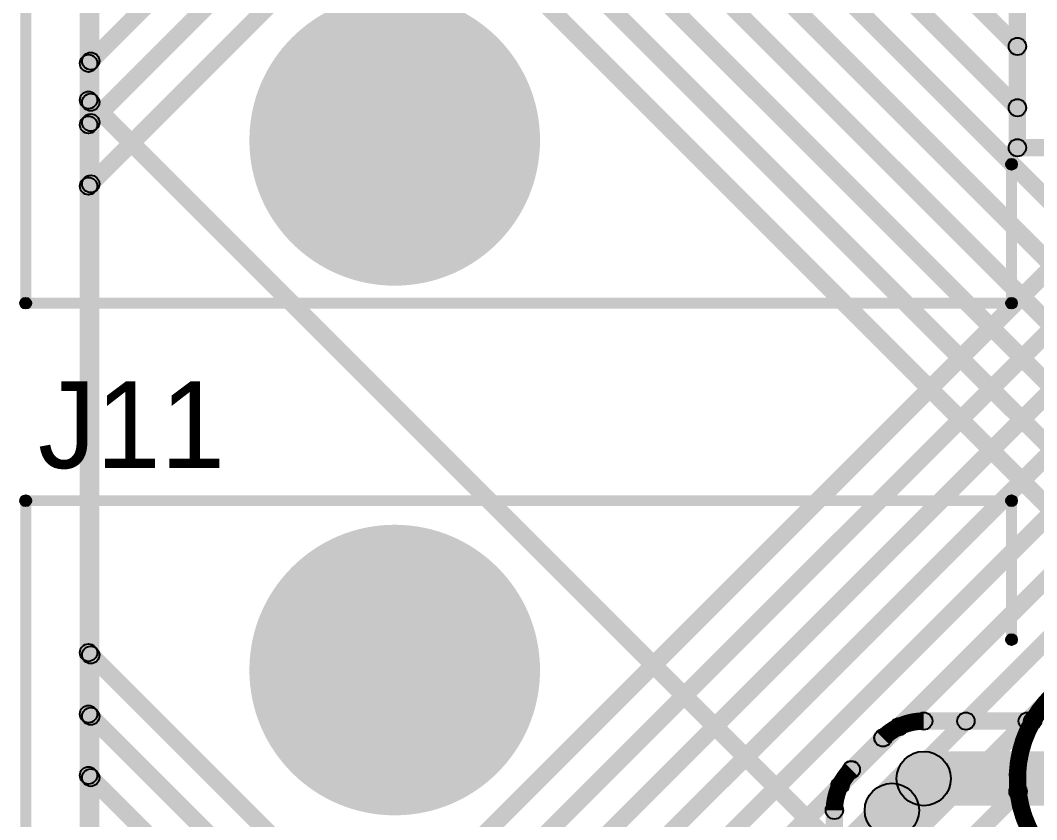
# Model space of a CAD drawing. Header units: millimetres. Extents: x 0.01 to 3.4, y 0.01 to 2.05.
# Drawn here: x 0.0066 to 0.4747, y 0.7211 to 1.0893 of the extents above; entities that cross this region are included whole.
import ezdxf

# ---------------------------------------------------------------- set-up
doc = ezdxf.new("R2010")
doc.units = ezdxf.units.MM
doc.header["$MEASUREMENT"] = 0
for name, color, linetype in [('BottomLayer', 5, 'Continuous'), ('BottomSolder', 6, 'Continuous'), ('PadHoleLayer', 156, 'Continuous'), ('TopLayer', 1, 'Continuous'), ('TopOverlay', 2, 'Continuous'), ('TopSolder', 216, 'Continuous')]:
    doc.layers.add(name, color=color, linetype=linetype)

# ---------------------------------------------------------------- blocks, each defined once
blk = doc.blocks.new('0705510040_1')
at = {"layer": 'BottomSolder'}
h = blk.add_hatch(color=6, dxfattribs=at)
edge = h.paths.add_edge_path()
edge.add_arc((-0.275, -0.17008), 0.004, 0, 360)
at = {"layer": 'PadHoleLayer'}
h = blk.add_hatch(color=156, dxfattribs=at)
edge = h.paths.add_edge_path()
edge.add_arc((-0.275, -0.17008), 0.06693, 0, 360)
at = {"layer": 'TopOverlay'}
h = blk.add_hatch(color=2, dxfattribs=at)
edge = h.paths.add_edge_path()
edge.add_arc((-0.353, 0.114), 0.0025, 0, 360)
h = blk.add_hatch(color=2, dxfattribs=at)
edge = h.paths.add_edge_path()
edge.add_arc((-0.353, 0.114), 0.0025, 0, 360)
for points in [[(-0.3505, -0.34), (-0.3555, -0.34), (-0.3555, 0.114), (-0.3505, 0.114)], [(-0.289, 0.1165), (-0.289, 0.1115), (-0.353, 0.1115), (-0.353, 0.1165)], [(0.4, -0.3375), (0.4, -0.3425), (-0.353, -0.3425), (-0.353, -0.3375)]]:
    blk.add_hatch(color=2, dxfattribs=at).paths.add_polyline_path(points)
h = blk.add_hatch(color=2, dxfattribs=at)
edge = h.paths.add_edge_path()
edge.add_arc((-0.289, 0.114), 0.0025, 0, 360)
h = blk.add_hatch(color=2, dxfattribs=at)
edge = h.paths.add_edge_path()
edge.add_arc((-0.353, -0.34), 0.0025, 0, 360)
h = blk.add_hatch(color=2, dxfattribs=at)
edge = h.paths.add_edge_path()
edge.add_arc((-0.353, -0.34), 0.0025, 0, 360)
at = {"layer": 'TopSolder'}
h = blk.add_hatch(color=216, dxfattribs=at)
edge = h.paths.add_edge_path()
edge.add_arc((-0.275, -0.17008), 0.004, 0, 360)
at = {"layer": 'TopOverlay'}
for centre in [(-0.353, 0.114), (-0.353, 0.114), (-0.289, 0.114), (-0.353, -0.34), (-0.353, -0.34)]:
    blk.add_circle(centre, 0.0025, dxfattribs=at)
blk = doc.blocks.new('0705510042_2')
at = {"layer": 'BottomSolder'}
h = blk.add_hatch(color=6, dxfattribs=at)
edge = h.paths.add_edge_path()
edge.add_arc((0.222, 0.11792), 0.004, 0, 360)
at = {"layer": 'PadHoleLayer'}
h = blk.add_hatch(color=156, dxfattribs=at)
edge = h.paths.add_edge_path()
edge.add_arc((0.222, 0.11792), 0.06693, 0, 360)
at = {"layer": 'TopOverlay'}
h = blk.add_hatch(color=2, dxfattribs=at)
edge = h.paths.add_edge_path()
edge.add_arc((0.233, 0.402), 0.0025, 0, 360)
for points in [[(0.297, 0.4045), (0.297, 0.3995), (0.233, 0.3995), (0.233, 0.4045)], [(0.2995, -0.052), (0.2945, -0.052), (0.2945, 0.402), (0.2995, 0.402)], [(0.297, -0.0495), (0.297, -0.0545), (-0.656, -0.0545), (-0.656, -0.0495)]]:
    blk.add_hatch(color=2, dxfattribs=at).paths.add_polyline_path(points)
h = blk.add_hatch(color=2, dxfattribs=at)
edge = h.paths.add_edge_path()
edge.add_arc((0.297, 0.402), 0.0025, 0, 360)
h = blk.add_hatch(color=2, dxfattribs=at)
edge = h.paths.add_edge_path()
edge.add_arc((0.297, 0.402), 0.0025, 0, 360)
h = blk.add_hatch(color=2, dxfattribs=at)
edge = h.paths.add_edge_path()
edge.add_arc((0.297, -0.052), 0.0025, 0, 360)
h = blk.add_hatch(color=2, dxfattribs=at)
edge = h.paths.add_edge_path()
edge.add_arc((0.297, -0.052), 0.0025, 0, 360)
at = {"layer": 'TopSolder'}
h = blk.add_hatch(color=216, dxfattribs=at)
edge = h.paths.add_edge_path()
edge.add_arc((0.222, 0.11792), 0.004, 0, 360)
at = {"layer": 'TopOverlay'}
for centre in [(0.233, 0.402), (0.297, 0.402), (0.297, 0.402), (0.297, -0.052), (0.297, -0.052)]:
    blk.add_circle(centre, 0.0025, dxfattribs=at)

msp = doc.modelspace()

# ---------------------------------------------------------------- hatches: boundary and pattern name
at = {"layer": 'BottomLayer'}
for points in [[(0.043, 0.036), (0.035, 0.036), (0.035, 1.965), (0.043, 1.965)], [(0.03617, 1.50127), (0.04183, 1.50693), (0.46862, 1.08014), (0.46296, 1.07448)], [(0.04183, 1.06769), (0.03617, 1.07335), (0.46531, 1.50249), (0.47097, 1.49683)], [(0.03617, 1.47299), (0.04183, 1.47864), (0.46862, 1.05186), (0.46296, 1.0462)], [(0.04183, 1.03941), (0.03617, 1.04507), (0.46464, 1.47354), (0.4703, 1.46788)], [(0.04183, 1.01113), (0.03617, 1.01678), (0.47387, 1.45449), (0.47953, 1.44883)], [(0.03617, 1.4447), (0.04183, 1.45036), (0.69899, 0.7932), (0.69333, 0.78754)], [(0.03617, 1.41642), (0.04183, 1.42208), (0.6723, 0.7916), (0.66664, 0.78595)], [(0.03617, 1.38813), (0.04183, 1.39379), (0.65653, 0.77909), (0.65087, 0.77344)], [(0.03617, 1.35985), (0.04183, 1.36551), (0.64891, 0.75842), (0.64326, 0.75276)], [(0.03617, 1.33157), (0.04183, 1.33722), (0.67283, 0.70622), (0.66717, 0.70057)], [(0.03617, 1.30328), (0.04183, 1.30894), (0.67283, 0.67794), (0.66717, 0.67228)], [(0.46979, 1.03063), (0.46179, 1.03063), (0.46179, 1.13737), (0.46979, 1.13737)], [(0.04183, 0.47372), (0.03617, 0.47938), (0.61962, 1.06283), (0.62528, 1.05717)], [(0.04183, 0.41716), (0.03617, 0.42281), (0.67619, 1.06283), (0.68184, 1.05717)], [(0.04183, 0.44544), (0.03617, 0.4511), (0.6479, 1.06283), (0.65356, 1.05717)], [(0.04183, 0.38887), (0.03617, 0.39453), (0.70447, 1.06283), (0.71013, 1.05717)], [(0.03617, 1.04872), (0.04183, 1.05438), (0.47195, 0.62426), (0.46629, 0.6186)], [(0.46579, 1.02663), (0.46579, 1.03463), (0.57253, 1.03463), (0.57253, 1.02663)], [(0.04183, 0.53029), (0.03617, 0.53595), (0.53368, 1.03346), (0.53934, 1.0278)], [(0.04183, 0.50201), (0.03617, 0.50767), (0.56196, 1.03346), (0.56762, 1.0278)], [(0.04183, 0.36059), (0.03617, 0.36624), (0.70206, 1.03213), (0.70771, 1.02647)], [(0.03617, 0.79416), (0.04183, 0.79982), (0.47449, 0.36716), (0.46883, 0.36151)], [(0.04183, 0.3323), (0.03617, 0.33796), (0.47603, 0.77781), (0.48168, 0.77216)], [(0.03617, 0.76588), (0.04183, 0.77154), (0.46865, 0.34472), (0.46299, 0.33906)], [(0.03617, 0.7376), (0.04183, 0.74325), (0.47888, 0.3062), (0.47322, 0.30054)], [(0.04183, 0.30402), (0.03617, 0.30968), (0.4633, 0.7368), (0.46896, 0.73115)]]:
    msp.add_hatch(color=5, dxfattribs=at).paths.add_polyline_path(points)
h = msp.add_hatch(color=5, dxfattribs=at)
edge = h.paths.add_edge_path()
edge.add_arc((0.46579, 1.07731), 0.004, 0, 360)
h = msp.add_hatch(color=5, dxfattribs=at)
edge = h.paths.add_edge_path()
edge.add_arc((0.039, 1.07052), 0.004, 0, 360)
h = msp.add_hatch(color=5, dxfattribs=at)
edge = h.paths.add_edge_path()
edge.add_arc((0.039, 1.05155), 0.004, 0, 360)
h = msp.add_hatch(color=5, dxfattribs=at)
edge = h.paths.add_edge_path()
edge.add_arc((0.46579, 1.04903), 0.004, 0, 360)
h = msp.add_hatch(color=5, dxfattribs=at)
edge = h.paths.add_edge_path()
edge.add_arc((0.039, 1.04224), 0.004, 0, 360)
h = msp.add_hatch(color=5, dxfattribs=at)
edge = h.paths.add_edge_path()
edge.add_arc((0.46579, 1.03063), 0.004, 0, 360)
h = msp.add_hatch(color=5, dxfattribs=at)
edge = h.paths.add_edge_path()
edge.add_arc((0.46579, 1.03063), 0.004, 0, 360)
h = msp.add_hatch(color=5, dxfattribs=at)
edge = h.paths.add_edge_path()
edge.add_arc((0.039, 1.01395), 0.004, 0, 360)
h = msp.add_hatch(color=5, dxfattribs=at)
edge = h.paths.add_edge_path()
edge.add_arc((0.039, 0.79699), 0.004, 0, 360)
h = msp.add_hatch(color=5, dxfattribs=at)
edge = h.paths.add_edge_path()
edge.add_arc((0.039, 0.76871), 0.004, 0, 360)
h = msp.add_hatch(color=5, dxfattribs=at)
edge = h.paths.add_edge_path()
edge.add_arc((0.039, 0.74042), 0.004, 0, 360)
h = msp.add_hatch(color=5, dxfattribs=at)
edge = h.paths.add_edge_path()
edge.add_arc((0.46613, 0.73398), 0.004, 0, 360)
at = {"layer": 'TopLayer'}
for points in [[(0.04198, 0.036), (0.03398, 0.036), (0.03398, 1.968), (0.04198, 1.968)], [(0.03515, 1.50229), (0.04081, 1.50795), (0.46862, 1.08014), (0.46296, 1.07448)], [(0.03515, 1.474), (0.04081, 1.47966), (0.46862, 1.05186), (0.46296, 1.0462)], [(0.03515, 1.44572), (0.04081, 1.45138), (0.66133, 0.83086), (0.65567, 0.8252)], [(0.03515, 1.41744), (0.04081, 1.42309), (0.66133, 0.80258), (0.65567, 0.79692)], [(0.04081, 1.06668), (0.03515, 1.07233), (0.36667, 1.40385), (0.37233, 1.39819)], [(0.03515, 1.38915), (0.04081, 1.39481), (0.65653, 0.77909), (0.65087, 0.77344)], [(0.04081, 1.03839), (0.03515, 1.04405), (0.36667, 1.37557), (0.37233, 1.36991)], [(0.03515, 1.36087), (0.04081, 1.36652), (0.64891, 0.75842), (0.64326, 0.75276)], [(0.04081, 1.01011), (0.03515, 1.01577), (0.36667, 1.34728), (0.37233, 1.34163)], [(0.03515, 1.33258), (0.04081, 1.33824), (0.64954, 0.72951), (0.64388, 0.72385)], [(0.03515, 1.3043), (0.04081, 1.30996), (0.62178, 0.72899), (0.61612, 0.72333)], [(0.46979, 1.03063), (0.46179, 1.03063), (0.46179, 1.13737), (0.46979, 1.13737)], [(0.04081, 0.44442), (0.03515, 0.45008), (0.70675, 1.12168), (0.71241, 1.11602)], [(0.04081, 0.47271), (0.03515, 0.47836), (0.67847, 1.12168), (0.68413, 1.11602)], [(0.04081, 0.41614), (0.03515, 0.4218), (0.70038, 1.08702), (0.70603, 1.08136)], [(0.41403, 0.76107), (0.40837, 0.76673), (0.70038, 1.05873), (0.70603, 1.05308)], [(0.03515, 1.04974), (0.04081, 1.0554), (0.38433, 0.71188), (0.37867, 0.70622)], [(0.46579, 1.02663), (0.46579, 1.03463), (0.57253, 1.03463), (0.57253, 1.02663)], [(0.04081, 0.52928), (0.03515, 0.53493), (0.53368, 1.03346), (0.53934, 1.0278)], [(0.04081, 0.50099), (0.03515, 0.50665), (0.56196, 1.03346), (0.56762, 1.0278)], [(0.44491, 0.76367), (0.43926, 0.76933), (0.70038, 1.03045), (0.70603, 1.02479)], [(0.03515, 0.79518), (0.04081, 0.80084), (0.38433, 0.45732), (0.37867, 0.45166)], [(0.4732, 0.76367), (0.46754, 0.76933), (0.47603, 0.77781), (0.48168, 0.77216)], [(0.03515, 0.7669), (0.04081, 0.77255), (0.38433, 0.42904), (0.37867, 0.42338)], [(0.42264, 0.7625), (0.42264, 0.7705), (0.47283, 0.7705), (0.47283, 0.7625)], [(0.39212, 0.7413), (0.38647, 0.74696), (0.40104, 0.76153), (0.4067, 0.75588)], [(0.42264, 0.7275), (0.42264, 0.7525), (0.51916, 0.7525), (0.51916, 0.7275)], [(0.03515, 0.73861), (0.04081, 0.74427), (0.38433, 0.40075), (0.37867, 0.3951)], [(0.41684, 0.71652), (0.39916, 0.73419), (0.41381, 0.74884), (0.43148, 0.73116)], [(0.04081, 0.38785), (0.03515, 0.39351), (0.38127, 0.73963), (0.38693, 0.73397)], [(0.3855, 0.208), (0.3775, 0.208), (0.3775, 0.72536), (0.3855, 0.72536)], [(0.4205, 0.208), (0.3955, 0.208), (0.3955, 0.72536), (0.4205, 0.72536)]]:
    msp.add_hatch(color=1, dxfattribs=at).paths.add_polyline_path(points)
h = msp.add_hatch(color=1, dxfattribs=at)
edge = h.paths.add_edge_path()
edge.add_arc((0.46579, 1.07731), 0.004, 0, 360)
h = msp.add_hatch(color=1, dxfattribs=at)
edge = h.paths.add_edge_path()
edge.add_arc((0.03798, 1.06951), 0.004, 0, 360)
h = msp.add_hatch(color=1, dxfattribs=at)
edge = h.paths.add_edge_path()
edge.add_arc((0.03798, 1.05257), 0.004, 0, 360)
h = msp.add_hatch(color=1, dxfattribs=at)
edge = h.paths.add_edge_path()
edge.add_arc((0.46579, 1.04903), 0.004, 0, 360)
h = msp.add_hatch(color=1, dxfattribs=at)
edge = h.paths.add_edge_path()
edge.add_arc((0.03798, 1.04122), 0.004, 0, 360)
h = msp.add_hatch(color=1, dxfattribs=at)
edge = h.paths.add_edge_path()
edge.add_arc((0.46579, 1.03063), 0.004, 0, 360)
h = msp.add_hatch(color=1, dxfattribs=at)
edge = h.paths.add_edge_path()
edge.add_arc((0.46579, 1.03063), 0.004, 0, 360)
h = msp.add_hatch(color=1, dxfattribs=at)
edge = h.paths.add_edge_path()
edge.add_arc((0.03798, 1.01294), 0.004, 0, 360)
h = msp.add_hatch(color=1, dxfattribs=at)
edge = h.paths.add_edge_path()
edge.add_arc((0.03798, 0.79801), 0.004, 0, 360)
h = msp.add_hatch(color=1, dxfattribs=at)
edge = h.paths.add_edge_path()
edge.add_arc((0.03798, 0.76973), 0.004, 0, 360)
h = msp.add_hatch(color=1, dxfattribs=at)
edge = h.paths.add_edge_path()
edge.add_arc((0.4112, 0.7639), 0.004, 0, 360)
h = msp.add_hatch(color=1, dxfattribs=at)
edge = h.paths.add_edge_path()
edge.add_arc((0.42264, 0.7665), 0.004, 0, 360)
h = msp.add_hatch(color=1, dxfattribs=at)
edge = h.paths.add_edge_path()
edge.add_arc((0.42264, 0.7665), 0.004, 0, 360)
h = msp.add_hatch(color=1, dxfattribs=at)
edge = h.paths.add_edge_path()
edge.add_arc((0.42264, 0.7665), 0.004, 0, 360)
h = msp.add_hatch(color=1, dxfattribs=at)
edge = h.paths.add_edge_path()
edge.add_arc((0.44208, 0.7665), 0.004, 0, 360)
h = msp.add_hatch(color=1, dxfattribs=at)
edge = h.paths.add_edge_path()
edge.add_arc((0.47037, 0.7665), 0.004, 0, 360)
h = msp.add_hatch(color=1, dxfattribs=at)
edge = h.paths.add_edge_path()
edge.add_arc((0.47283, 0.7665), 0.004, 0, 360)
h = msp.add_hatch(color=1, dxfattribs=at)
edge = h.paths.add_edge_path()
edge.add_arc((0.47283, 0.7665), 0.004, 0, 360)
h = msp.add_hatch(color=1, dxfattribs=at)
edge = h.paths.add_edge_path()
edge.add_arc((0.40387, 0.7587), 0.004, 0, 360)
h = msp.add_hatch(color=1, dxfattribs=at)
edge = h.paths.add_edge_path()
edge.add_arc((0.40387, 0.7587), 0.004, 0, 360)
h = msp.add_hatch(color=1, dxfattribs=at)
edge = h.paths.add_edge_path()
edge.add_arc((0.40391, 0.75874), 0.004, 0, 360)
h = msp.add_hatch(color=1, dxfattribs=at)
edge = h.paths.add_edge_path()
edge.add_arc((0.42264, 0.74), 0.0125, 0, 360)
h = msp.add_hatch(color=1, dxfattribs=at)
edge = h.paths.add_edge_path()
edge.add_arc((0.42264, 0.74), 0.0125, 0, 360)
h = msp.add_hatch(color=1, dxfattribs=at)
edge = h.paths.add_edge_path()
edge.add_arc((0.03798, 0.74144), 0.004, 0, 360)
h = msp.add_hatch(color=1, dxfattribs=at)
edge = h.paths.add_edge_path()
edge.add_arc((0.38926, 0.74409), 0.004, 0, 360)
h = msp.add_hatch(color=1, dxfattribs=at)
edge = h.paths.add_edge_path()
edge.add_arc((0.3893, 0.74413), 0.004, 0, 360)
h = msp.add_hatch(color=1, dxfattribs=at)
edge = h.paths.add_edge_path()
edge.add_arc((0.3893, 0.74413), 0.004, 0, 360)
h = msp.add_hatch(color=1, dxfattribs=at)
edge = h.paths.add_edge_path()
edge.add_arc((0.3841, 0.7368), 0.004, 0, 360)
h = msp.add_hatch(color=1, dxfattribs=at)
edge = h.paths.add_edge_path()
edge.add_arc((0.408, 0.72536), 0.0125, 0, 360)
h = msp.add_hatch(color=1, dxfattribs=at)
edge = h.paths.add_edge_path()
edge.add_arc((0.408, 0.72536), 0.0125, 0, 360)
h = msp.add_hatch(color=1, dxfattribs=at)
edge = h.paths.add_edge_path()
edge.add_arc((0.3815, 0.72536), 0.004, 0, 360)
h = msp.add_hatch(color=1, dxfattribs=at)
edge = h.paths.add_edge_path()
edge.add_arc((0.3815, 0.72536), 0.004, 0, 360)
h = msp.add_hatch(color=1, dxfattribs=at)
edge = h.paths.add_edge_path()
edge.add_arc((0.3815, 0.72536), 0.004, 0, 360)

# ---------------------------------------------------------------- linework, layer by layer
at = {"layer": 'BottomLayer', "const_width": 0.008}
msp.add_lwpolyline([(0.50049, 0.69, -1.911397), (0.57253, 0.74)], format="xyb", dxfattribs=at)
at = {"layer": 'BottomLayer'}
for centre in [(0.46579, 1.07731), (0.039, 1.07052), (0.039, 1.05155), (0.46579, 1.04903), (0.039, 1.04224), (0.46579, 1.03063), (0.46579, 1.03063), (0.039, 1.01395), (0.039, 0.79699), (0.039, 0.76871), (0.039, 0.74042), (0.46613, 0.73398)]:
    msp.add_circle(centre, 0.004, dxfattribs=at)
at = {"layer": 'TopLayer', "const_width": 0.008}
for points in [[(0.47283, 0.7665, -0.768917), (0.57253, 0.74)], [(0.40387, 0.7587, -0.199375), (0.42264, 0.7665)], [(0.40391, 0.75874, -0.198912), (0.42264, 0.7665)], [(0.3815, 0.72536, -0.199375), (0.3893, 0.74413)], [(0.3815, 0.72536, -0.198912), (0.38926, 0.74409)]]:
    msp.add_lwpolyline(points, format="xyb", dxfattribs=at)
at = {"layer": 'TopLayer'}
for centre, radius in [((0.46579, 1.07731), 0.004), ((0.03798, 1.06951), 0.004), ((0.03798, 1.05257), 0.004), ((0.46579, 1.04903), 0.004), ((0.03798, 1.04122), 0.004), ((0.46579, 1.03063), 0.004), ((0.46579, 1.03063), 0.004), ((0.03798, 1.01294), 0.004), ((0.03798, 0.79801), 0.004), ((0.03798, 0.76973), 0.004), ((0.4112, 0.7639), 0.004), ((0.42264, 0.7665), 0.004), ((0.42264, 0.7665), 0.004), ((0.42264, 0.7665), 0.004), ((0.44208, 0.7665), 0.004), ((0.47037, 0.7665), 0.004), ((0.47283, 0.7665), 0.004), ((0.47283, 0.7665), 0.004), ((0.40387, 0.7587), 0.004), ((0.40387, 0.7587), 0.004), ((0.40391, 0.75874), 0.004), ((0.42264, 0.74), 0.0125), ((0.42264, 0.74), 0.0125), ((0.03798, 0.74144), 0.004), ((0.38926, 0.74409), 0.004), ((0.3893, 0.74413), 0.004), ((0.3893, 0.74413), 0.004), ((0.3841, 0.7368), 0.004), ((0.408, 0.72536), 0.0125), ((0.408, 0.72536), 0.0125), ((0.3815, 0.72536), 0.004), ((0.3815, 0.72536), 0.004), ((0.3815, 0.72536), 0.004)]:
    msp.add_circle(centre, radius, dxfattribs=at)

# ---------------------------------------------------------------- block references
at = {"rotation": 270}
for name, p in [('0705510042_2', (0.06108, 1.256)), ('0705510040_1', (0.34908, 0.515))]:
    msp.add_blockref(name, p, dxfattribs=at)

# ---------------------------------------------------------------- texts
at = {"layer": 'TopOverlay'}
msp.add_text('J11', height=0.04, dxfattribs=at).set_placement((0.01468, 0.88301))

doc.saveas('drawing.dxf')
